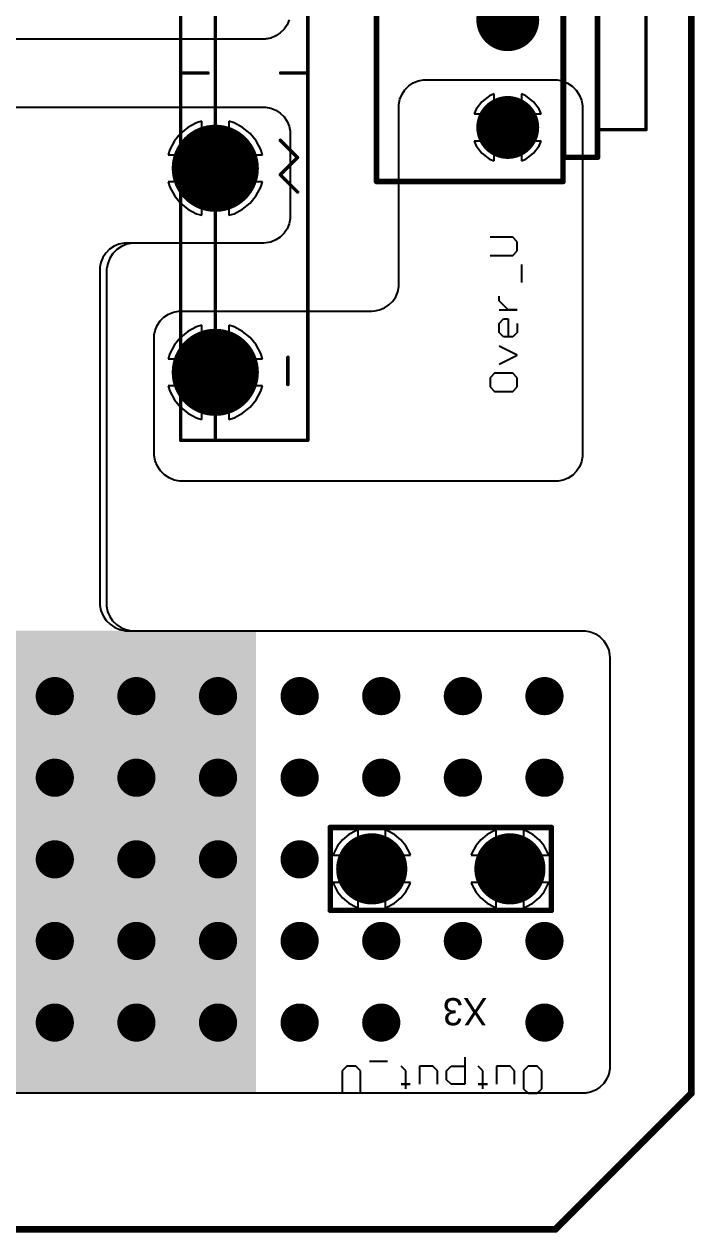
# Model space of a CAD drawing. Header units: millimetres. Extents: x 25 to 162, y 25 to 111.
# Drawn here: x 136.87 to 161.53, y 25.27 to 69.7 of the extents above; entities that cross this region are included whole.
import ezdxf

# ---------------------------------------------------------------- set-up
doc = ezdxf.new("R2010")
doc.units = ezdxf.units.MM
for name, color, linetype in [('BottomLayer', 5, 'Continuous'), ('BottomSolder', 6, 'Continuous'), ('Mechanical1', 6, 'Continuous'), ('MultiLayer', 9, 'Continuous'), ('PadHoleLayer', 156, 'Continuous'), ('TopLayer', 1, 'Continuous'), ('TopOverlay', 2, 'Continuous'), ('TopSolder', 216, 'Continuous'), ('ViaHoleLayer', 16, 'Continuous')]:
    doc.layers.add(name, color=color, linetype=linetype)

# ---------------------------------------------------------------- blocks, each defined once
blk = doc.blocks.new('GSIB_5S_191')
at = {"layer": 'BottomLayer', "const_width": 1.5}
for points in [[(-13.25, 0, 1), (-11.75, 0, 1)], [(-3.25, 0, 1), (-1.75, 0, 1)], [(4.25, 0, 1), (5.75, 0, 1)], [(11.75, 0, 1), (13.25, 0, 1)]]:
    blk.add_lwpolyline(points, format="xyb", close=True, dxfattribs=at)
at = {"layer": 'BottomSolder', "const_width": 1.602}
for points in [[(-13.301, 0, 1), (-11.699, 0, 1)], [(-3.301, 0, 1), (-1.699, 0, 1)], [(4.199, 0, 1), (5.801, 0, 1)], [(11.699, 0, 1), (13.301, 0, 1)]]:
    blk.add_lwpolyline(points, format="xyb", close=True, dxfattribs=at)
at = {"layer": 'MultiLayer', "const_width": 1.5}
for points in [[(-13.25, 0, 1), (-11.75, 0, 1)], [(-3.25, 0, 1), (-1.75, 0, 1)], [(4.25, 0, 1), (5.75, 0, 1)], [(11.75, 0, 1), (13.25, 0, 1)]]:
    blk.add_lwpolyline(points, format="xyb", close=True, dxfattribs=at)
at = {"layer": 'PadHoleLayer', "const_width": 0.75}
for points in [[(-12.875, 0, 1), (-12.125, 0, 1)], [(-2.875, 0, 1), (-2.125, 0, 1)], [(4.625, 0, 1), (5.375, 0, 1)], [(12.125, 0, 1), (12.875, 0, 1)]]:
    blk.add_lwpolyline(points, format="xyb", close=True, dxfattribs=at)
at = {"layer": 'TopLayer', "const_width": 1.5}
for points in [[(-13.25, 0, 1), (-11.75, 0, 1)], [(-3.25, 0, 1), (-1.75, 0, 1)], [(4.25, 0, 1), (5.75, 0, 1)], [(11.75, 0, 1), (13.25, 0, 1)]]:
    blk.add_lwpolyline(points, format="xyb", close=True, dxfattribs=at)
at = {"layer": 'TopOverlay', "const_width": 0.127}
for points in [[(-15, -1.27), (-15, 3.4)], [(15, 3.4), (-15, 3.4)], [(-14, 0), (-14, 3.4)], [(-12.7, 2.167), (-12.7, 3.167)], [(-1.5, 2.4), (-1.5, 3.4)], [(1.5, 2.4), (1.5, 3.4)], [(15, -1.27), (15, 3.4)], [(-12.2, 2.667), (-13.2, 2.667)], [(-3.484, 2.341), (-2.849, 2.976)], [(-2.214, 2.341), (-2.849, 2.976)], [(-2.214, 2.341), (-1.579, 2.976)], [(3.969, 2.388), (4.604, 3.023)], [(5.239, 2.388), (4.604, 3.023)], [(5.239, 2.388), (5.874, 3.023)], [(12.946, 2.667), (11.946, 2.667)], [(15, 0), (-15, 0)], [(-1.5, -1.27), (-1.5, -0.27)], [(1.5, -1.27), (1.5, -0.27)], [(15, -1.27), (-15, -1.27)]]:
    blk.add_lwpolyline(points, dxfattribs=at)
at = {"layer": 'TopOverlay', "const_width": 0.0635}
for points in [[(-15.032, 3.4, 1), (-14.968, 3.4, 1)], [(-15.032, 3.4, 1), (-14.968, 3.4, 1)], [(-14.032, 3.4, 1), (-13.968, 3.4, 1)], [(-12.732, 3.167, 1), (-12.668, 3.167, 1)], [(-1.532, 3.4, 1), (-1.468, 3.4, 1)], [(1.468, 3.4, 1), (1.532, 3.4, 1)], [(14.968, 3.4, 1), (15.032, 3.4, 1)], [(14.968, 3.4, 1), (15.032, 3.4, 1)], [(-13.232, 2.667, 1), (-13.168, 2.667, 1)], [(-12.232, 2.667, 1), (-12.168, 2.667, 1)], [(-2.881, 2.976, 1), (-2.817, 2.976, 1)], [(-2.881, 2.976, 1), (-2.817, 2.976, 1)], [(-1.611, 2.976, 1), (-1.547, 2.976, 1)], [(4.572, 3.023, 1), (4.636, 3.023, 1)], [(4.572, 3.023, 1), (4.636, 3.023, 1)], [(5.842, 3.023, 1), (5.906, 3.023, 1)], [(11.914, 2.667, 1), (11.978, 2.667, 1)], [(12.914, 2.667, 1), (12.978, 2.667, 1)], [(-12.732, 2.167, 1), (-12.668, 2.167, 1)], [(-3.516, 2.341, 1), (-3.452, 2.341, 1)], [(-2.246, 2.341, 1), (-2.182, 2.341, 1)], [(-2.246, 2.341, 1), (-2.182, 2.341, 1)], [(-1.532, 2.4, 1), (-1.468, 2.4, 1)], [(1.468, 2.4, 1), (1.532, 2.4, 1)], [(3.937, 2.388, 1), (4.001, 2.388, 1)], [(5.207, 2.388, 1), (5.271, 2.388, 1)], [(5.207, 2.388, 1), (5.271, 2.388, 1)], [(-15.032, 0, 1), (-14.968, 0, 1)], [(-14.032, 0, 1), (-13.968, 0, 1)], [(14.968, 0, 1), (15.032, 0, 1)], [(-1.532, -0.27, 1), (-1.468, -0.27, 1)], [(1.468, -0.27, 1), (1.532, -0.27, 1)], [(-15.032, -1.27, 1), (-14.968, -1.27, 1)], [(-15.032, -1.27, 1), (-14.968, -1.27, 1)], [(-1.532, -1.27, 1), (-1.468, -1.27, 1)], [(1.468, -1.27, 1), (1.532, -1.27, 1)], [(14.968, -1.27, 1), (15.032, -1.27, 1)], [(14.968, -1.27, 1), (15.032, -1.27, 1)]]:
    blk.add_lwpolyline(points, format="xyb", close=True, dxfattribs=at)
at = {"layer": 'TopSolder', "const_width": 1.602}
for points in [[(-13.301, 0, 1), (-11.699, 0, 1)], [(-3.301, 0, 1), (-1.699, 0, 1)], [(4.199, 0, 1), (5.801, 0, 1)], [(11.699, 0, 1), (13.301, 0, 1)]]:
    blk.add_lwpolyline(points, format="xyb", close=True, dxfattribs=at)
blk = doc.blocks.new('B3P_VH_194')
at = {"layer": 'BottomLayer', "const_width": 1.028}
for points in [[(-0.514, 0, 1), (0.514, 0, 1)], [(3.446, 0, 1), (4.474, 0, 1)], [(7.406, 0, 1), (8.434, 0, 1)]]:
    blk.add_lwpolyline(points, format="xyb", close=True, dxfattribs=at)
at = {"layer": 'BottomSolder', "const_width": 1.156}
for points in [[(-0.578, 0, 1), (0.578, 0, 1)], [(3.382, 0, 1), (4.538, 0, 1)], [(7.342, 0, 1), (8.498, 0, 1)]]:
    blk.add_lwpolyline(points, format="xyb", close=True, dxfattribs=at)
at = {"layer": 'PadHoleLayer', "const_width": 0.8}
for points in [[(-0.4, 0, 1), (0.4, 0, 1)], [(3.56, 0, 1), (4.36, 0, 1)], [(7.52, 0, 1), (8.32, 0, 1)]]:
    blk.add_lwpolyline(points, format="xyb", close=True, dxfattribs=at)
at = {"layer": 'TopLayer', "const_width": 1.028}
for points in [[(3.446, 0, 1), (4.474, 0, 1)], [(7.406, 0, 1), (8.434, 0, 1)]]:
    blk.add_lwpolyline(points, format="xyb", close=True, dxfattribs=at)
at = {"layer": 'TopLayer'}
blk.add_solid([(-1.028, -1.028), (1.028, -1.028), (-1.028, 1.028), (1.028, 1.028)], dxfattribs=at)
at = {"layer": 'TopOverlay'}
for points, const_width in [([(0, 3.302), (0, 5.08)], 0.127), ([(8.001, 5.08), (0, 5.08)], 0.127), ([(8.001, 3.302), (8.001, 5.08)], 0.127), ([(-1.05, 2.05), (-1.05, 3.302)], 0.203), ([(9.017, 3.302), (-1.05, 3.302)], 0.203), ([(8.001, 3.302), (0, 3.302)], 0.127), ([(9.017, 2.05), (9.017, 3.302)], 0.203), ([(9.906, 2.032), (-1.95, 2.032)], 0.203), ([(-1.95, -4.826), (-1.95, 2.032)], 0.203), ([(9.017, 2.05), (-1.05, 2.05)], 0.203), ([(9.906, -4.826), (9.906, 2.032)], 0.203), ([(9.906, -4.826), (-1.95, -4.826)], 0.203), ([(-1.075, -6.1), (-0.075, -5.1)], 0.254), ([(0.925, -6.1), (-0.075, -5.1)], 0.254), ([(0.925, -6.1), (-1.075, -6.1)], 0.254)]:
    blk.add_lwpolyline(points, dxfattribs=dict(at, const_width=const_width))
for points, const_width in [([(-0.032, 5.08, 1), (0.032, 5.08, 1)], 0.0635), ([(-0.032, 5.08, 1), (0.032, 5.08, 1)], 0.0635), ([(7.969, 5.08, 1), (8.033, 5.08, 1)], 0.0635), ([(7.969, 5.08, 1), (8.033, 5.08, 1)], 0.0635), ([(-1.101, 3.302, 1), (-0.999, 3.302, 1)], 0.102), ([(-1.101, 3.302, 1), (-0.999, 3.302, 1)], 0.102), ([(-0.032, 3.302, 1), (0.032, 3.302, 1)], 0.0635), ([(-0.032, 3.302, 1), (0.032, 3.302, 1)], 0.0635), ([(7.969, 3.302, 1), (8.033, 3.302, 1)], 0.0635), ([(7.969, 3.302, 1), (8.033, 3.302, 1)], 0.0635), ([(8.966, 3.302, 1), (9.068, 3.302, 1)], 0.102), ([(8.966, 3.302, 1), (9.068, 3.302, 1)], 0.102), ([(-2.001, 2.032, 1), (-1.899, 2.032, 1)], 0.102), ([(-2.001, 2.032, 1), (-1.899, 2.032, 1)], 0.102), ([(-1.101, 2.05, 1), (-0.999, 2.05, 1)], 0.102), ([(-1.101, 2.05, 1), (-0.999, 2.05, 1)], 0.102), ([(8.966, 2.05, 1), (9.068, 2.05, 1)], 0.102), ([(8.966, 2.05, 1), (9.068, 2.05, 1)], 0.102), ([(9.855, 2.032, 1), (9.957, 2.032, 1)], 0.102), ([(9.855, 2.032, 1), (9.957, 2.032, 1)], 0.102), ([(-2.001, -4.826, 1), (-1.899, -4.826, 1)], 0.102), ([(-2.001, -4.826, 1), (-1.899, -4.826, 1)], 0.102), ([(9.855, -4.826, 1), (9.957, -4.826, 1)], 0.102), ([(9.855, -4.826, 1), (9.957, -4.826, 1)], 0.102), ([(-0.138, -5.1, 1), (-0.011, -5.1, 1)], 0.127), ([(-0.138, -5.1, 1), (-0.011, -5.1, 1)], 0.127), ([(-1.138, -6.1, 1), (-1.011, -6.1, 1)], 0.127), ([(-1.138, -6.1, 1), (-1.011, -6.1, 1)], 0.127), ([(0.862, -6.1, 1), (0.989, -6.1, 1)], 0.127), ([(0.862, -6.1, 1), (0.989, -6.1, 1)], 0.127)]:
    blk.add_lwpolyline(points, format="xyb", close=True, dxfattribs=dict(at, const_width=const_width))
at = {"layer": 'TopSolder', "const_width": 1.156}
for points in [[(3.382, 0, 1), (4.538, 0, 1)], [(7.342, 0, 1), (8.498, 0, 1)]]:
    blk.add_lwpolyline(points, format="xyb", close=True, dxfattribs=at)
at = {"layer": 'TopSolder'}
blk.add_solid([(-1.156, -1.156), (1.156, -1.156), (-1.156, 1.156), (1.156, 1.156)], dxfattribs=at)
blk = doc.blocks.new('63849_1___________154719_1__196')
at = {"layer": 'BottomLayer', "const_width": 1.206}
for points in [[(-0.603, 0, 1), (0.603, 0, 1)], [(4.477, 0, 1), (5.683, 0, 1)]]:
    blk.add_lwpolyline(points, format="xyb", close=True, dxfattribs=at)
at = {"layer": 'BottomSolder', "const_width": 1.308}
for points in [[(-0.654, 0, 1), (0.654, 0, 1)], [(4.426, 0, 1), (5.734, 0, 1)]]:
    blk.add_lwpolyline(points, format="xyb", close=True, dxfattribs=at)
at = {"layer": 'MultiLayer', "const_width": 1.206}
for points in [[(-0.603, 0, 1), (0.603, 0, 1)], [(4.477, 0, 1), (5.683, 0, 1)]]:
    blk.add_lwpolyline(points, format="xyb", close=True, dxfattribs=at)
at = {"layer": 'PadHoleLayer', "const_width": 0.75}
for points in [[(-0.375, 0, 1), (0.375, 0, 1)], [(4.705, 0, 1), (5.455, 0, 1)]]:
    blk.add_lwpolyline(points, format="xyb", close=True, dxfattribs=at)
at = {"layer": 'TopLayer', "const_width": 1.206}
for points in [[(-0.603, 0, 1), (0.603, 0, 1)], [(4.477, 0, 1), (5.683, 0, 1)]]:
    blk.add_lwpolyline(points, format="xyb", close=True, dxfattribs=at)
at = {"layer": 'TopOverlay', "const_width": 0.203}
for points in [[(-1.524, 1.524), (6.604, 1.524)], [(-1.524, -1.524), (-1.524, 1.524)], [(6.604, -1.524), (6.604, 1.524)], [(-1.524, -1.524), (6.604, -1.524)]]:
    blk.add_lwpolyline(points, dxfattribs=at)
at = {"layer": 'TopOverlay', "const_width": 0.102}
for points in [[(-1.575, 1.524, 1), (-1.473, 1.524, 1)], [(-1.575, 1.524, 1), (-1.473, 1.524, 1)], [(6.553, 1.524, 1), (6.655, 1.524, 1)], [(6.553, 1.524, 1), (6.655, 1.524, 1)], [(-1.575, -1.524, 1), (-1.473, -1.524, 1)], [(-1.575, -1.524, 1), (-1.473, -1.524, 1)], [(6.553, -1.524, 1), (6.655, -1.524, 1)], [(6.553, -1.524, 1), (6.655, -1.524, 1)]]:
    blk.add_lwpolyline(points, format="xyb", close=True, dxfattribs=at)
at = {"layer": 'TopSolder', "const_width": 1.308}
for points in [[(-0.654, 0, 1), (0.654, 0, 1)], [(4.426, 0, 1), (5.734, 0, 1)]]:
    blk.add_lwpolyline(points, format="xyb", close=True, dxfattribs=at)

msp = doc.modelspace()

# ---------------------------------------------------------------- linework, layer by layer
at = {"layer": 'BottomLayer'}
for p, q in [((146.612, 69.858), (146.536, 69.676)), ((146.287, 69.373), (146.124, 69.264)), ((146.427, 69.513), (146.287, 69.373)), ((146.536, 69.676), (146.427, 69.513)), ((145.65, 69.15), (136.45, 69.15)), ((145.775, 69.155), (145.65, 69.15)), ((145.65, 69.15), (145.65, 69.15)), ((145.942, 69.188), (145.775, 69.155)), ((146.124, 69.264), (145.942, 69.188)), ((151.013, 67.427), (151.176, 67.536)), ((151.176, 67.536), (151.358, 67.612)), ((151.358, 67.612), (151.552, 67.65)), ((151.552, 67.65), (151.65, 67.65)), ((151.65, 67.65), (156.35, 67.65)), ((156.35, 67.65), (156.35, 67.65)), ((156.35, 67.65), (156.35, 67.65)), ((156.35, 67.65), (156.351, 67.65)), ((156.351, 67.65), (156.469, 67.647)), ((156.469, 67.647), (156.656, 67.61)), ((156.656, 67.61), (156.847, 67.53)), ((156.847, 67.53), (157.019, 67.416)), ((150.688, 66.942), (150.764, 67.124)), ((150.764, 67.124), (150.873, 67.287)), ((150.873, 67.287), (151.013, 67.427)), ((157.019, 67.416), (157.166, 67.269)), ((157.166, 67.269), (157.28, 67.097)), ((157.28, 67.097), (157.36, 66.906)), ((135.95, 66.65), (140.9, 66.65)), ((140.9, 66.65), (145.65, 66.65)), ((145.65, 66.65), (145.748, 66.65)), ((145.748, 66.65), (145.942, 66.612)), ((150.65, 66.748), (150.688, 66.942)), ((150.65, 66.65), (150.65, 66.748)), ((150.65, 60.15), (150.65, 66.65)), ((157.36, 66.906), (157.4, 66.703)), ((157.4, 66.703), (157.4, 66.6)), ((145.942, 66.612), (146.124, 66.536)), ((146.124, 66.536), (146.287, 66.427)), ((146.287, 66.427), (146.427, 66.287)), ((146.427, 66.287), (146.536, 66.124)), ((157.4, 66.6), (157.4, 53.9)), ((146.536, 66.124), (146.612, 65.942)), ((146.612, 65.942), (146.646, 65.769)), ((146.646, 65.769), (146.65, 65.652)), ((146.65, 65.652), (146.65, 65.65)), ((146.65, 65.65), (146.65, 65.65)), ((146.65, 65.65), (146.65, 65.65)), ((146.65, 65.65), (146.65, 62.65)), ((146.65, 62.65), (146.65, 62.551)), ((146.612, 62.358), (146.536, 62.176)), ((146.65, 62.551), (146.612, 62.358)), ((146.124, 61.764), (145.942, 61.688)), ((146.287, 61.873), (146.124, 61.764)), ((146.427, 62.013), (146.287, 61.873)), ((146.536, 62.176), (146.427, 62.013)), ((140.016, 61.423), (139.877, 61.284)), ((140.179, 61.532), (140.016, 61.423)), ((140.36, 61.607), (140.179, 61.532)), ((140.552, 61.645), (140.36, 61.607)), ((140.65, 61.65), (140.552, 61.645)), ((145.65, 61.65), (140.65, 61.65)), ((145.775, 61.655), (145.65, 61.65)), ((145.65, 61.65), (145.65, 61.65)), ((145.942, 61.688), (145.775, 61.655)), ((139.693, 60.94), (139.659, 60.768)), ((139.768, 61.121), (139.693, 60.94)), ((139.877, 61.284), (139.768, 61.121)), ((139.655, 60.748), (139.65, 60.65)), ((139.65, 60.65), (139.65, 60.65)), ((139.65, 60.65), (139.65, 60.65)), ((139.65, 60.65), (139.65, 60.65)), ((139.65, 60.65), (139.65, 48.45)), ((139.659, 60.768), (139.655, 60.748)), ((150.607, 59.86), (150.645, 60.052)), ((150.645, 60.052), (150.65, 60.15)), ((150.423, 59.516), (150.532, 59.679)), ((150.532, 59.679), (150.607, 59.86)), ((142.176, 59.036), (142.358, 59.112)), ((142.358, 59.112), (142.552, 59.15)), ((142.552, 59.15), (142.65, 59.15)), ((142.65, 59.15), (149.65, 59.15)), ((149.65, 59.15), (149.748, 59.155)), ((149.65, 59.15), (149.65, 59.15)), ((149.65, 59.15), (149.65, 59.15)), ((149.748, 59.155), (149.767, 59.159)), ((149.767, 59.159), (149.94, 59.193)), ((149.94, 59.193), (150.121, 59.268)), ((150.121, 59.268), (150.284, 59.377)), ((150.284, 59.377), (150.423, 59.516)), ((141.764, 58.624), (141.873, 58.787)), ((141.873, 58.787), (142.013, 58.927)), ((142.013, 58.927), (142.176, 59.036)), ((141.65, 58.15), (141.655, 58.275)), ((141.655, 58.275), (141.688, 58.442)), ((141.688, 58.442), (141.764, 58.624)), ((141.65, 53.95), (141.65, 58.15)), ((141.65, 58.15), (141.65, 58.15)), ((141.65, 53.847), (141.65, 53.95)), ((141.69, 53.644), (141.65, 53.847)), ((157.4, 53.801), (157.362, 53.608)), ((157.4, 53.9), (157.4, 53.9)), ((157.4, 53.9), (157.4, 53.801)), ((141.77, 53.453), (141.69, 53.644)), ((141.884, 53.281), (141.77, 53.453)), ((157.286, 53.426), (157.177, 53.263)), ((157.362, 53.608), (157.286, 53.426)), ((142.031, 53.134), (141.884, 53.281)), ((142.203, 53.019), (142.031, 53.134)), ((142.394, 52.94), (142.203, 53.019)), ((142.597, 52.9), (142.394, 52.94)), ((142.7, 52.9), (142.597, 52.9)), ((156.4, 52.9), (142.7, 52.9)), ((156.498, 52.9), (156.4, 52.9)), ((156.692, 52.938), (156.498, 52.9)), ((156.874, 53.014), (156.692, 52.938)), ((157.037, 53.123), (156.874, 53.014)), ((157.177, 53.263), (157.037, 53.123)), ((139.65, 48.45), (139.655, 48.347)), ((139.655, 48.347), (139.695, 48.145)), ((139.695, 48.145), (139.774, 47.955)), ((139.774, 47.955), (139.888, 47.784)), ((139.888, 47.784), (140.034, 47.638)), ((140.034, 47.638), (140.205, 47.524)), ((140.205, 47.524), (140.395, 47.445)), ((140.395, 47.445), (140.597, 47.405)), ((140.597, 47.405), (140.7, 47.4)), ((140.7, 47.4), (157.4, 47.4)), ((157.4, 47.4), (157.498, 47.4)), ((157.498, 47.4), (157.692, 47.362)), ((157.692, 47.362), (157.874, 47.286)), ((157.874, 47.286), (158.037, 47.177)), ((158.037, 47.177), (158.177, 47.037)), ((158.177, 47.037), (158.286, 46.874)), ((158.286, 46.874), (158.362, 46.692)), ((158.362, 46.692), (158.396, 46.519)), ((158.396, 46.519), (158.4, 46.402)), ((158.4, 46.402), (158.4, 46.4)), ((158.4, 46.4), (158.4, 46.4)), ((158.4, 46.4), (158.4, 46.4)), ((158.4, 46.4), (158.4, 31.4)), ((158.362, 31.108), (158.286, 30.926)), ((158.4, 31.302), (158.362, 31.108)), ((158.4, 31.4), (158.4, 31.302)), ((158.177, 30.763), (158.037, 30.623)), ((158.286, 30.926), (158.177, 30.763)), ((157.4, 30.4), (65.4, 30.4)), ((157.498, 30.4), (157.4, 30.4)), ((157.692, 30.438), (157.498, 30.4)), ((157.874, 30.514), (157.692, 30.438)), ((158.037, 30.623), (157.874, 30.514))]:
    msp.add_line(p, q, dxfattribs=at)
at = {"layer": 'BottomLayer', "const_width": 0.6}
for points in [[(137.7, 45, 1), (138.3, 45, 1)], [(140.7, 45, 1), (141.3, 45, 1)], [(143.7, 45, 1), (144.3, 45, 1)], [(146.7, 45, 1), (147.3, 45, 1)], [(149.7, 45, 1), (150.3, 45, 1)], [(152.7, 45, 1), (153.3, 45, 1)], [(155.7, 45, 1), (156.3, 45, 1)], [(137.7, 42, 1), (138.3, 42, 1)], [(140.7, 42, 1), (141.3, 42, 1)], [(143.7, 42, 1), (144.3, 42, 1)], [(146.7, 42, 1), (147.3, 42, 1)], [(149.7, 42, 1), (150.3, 42, 1)], [(152.7, 42, 1), (153.3, 42, 1)], [(155.7, 42, 1), (156.3, 42, 1)], [(137.7, 39, 1), (138.3, 39, 1)], [(140.7, 39, 1), (141.3, 39, 1)], [(143.7, 39, 1), (144.3, 39, 1)], [(146.7, 39, 1), (147.3, 39, 1)], [(137.7, 36, 1), (138.3, 36, 1)], [(140.7, 36, 1), (141.3, 36, 1)], [(143.7, 36, 1), (144.3, 36, 1)], [(146.7, 36, 1), (147.3, 36, 1)], [(149.7, 36, 1), (150.3, 36, 1)], [(152.7, 36, 1), (153.3, 36, 1)], [(155.7, 36, 1), (156.3, 36, 1)], [(137.7, 33, 1), (138.3, 33, 1)], [(140.7, 33, 1), (141.3, 33, 1)], [(143.7, 33, 1), (144.3, 33, 1)], [(146.7, 33, 1), (147.3, 33, 1)], [(149.7, 33, 1), (150.3, 33, 1)], [(155.7, 33, 1), (156.3, 33, 1)]]:
    msp.add_lwpolyline(points, format="xyb", close=True, dxfattribs=at)
at = {"layer": 'BottomSolder', "const_width": 0.702}
for points in [[(137.649, 45, 1), (138.351, 45, 1)], [(140.649, 45, 1), (141.351, 45, 1)], [(143.649, 45, 1), (144.351, 45, 1)], [(146.649, 45, 1), (147.351, 45, 1)], [(149.649, 45, 1), (150.351, 45, 1)], [(152.649, 45, 1), (153.351, 45, 1)], [(155.649, 45, 1), (156.351, 45, 1)], [(137.649, 42, 1), (138.351, 42, 1)], [(140.649, 42, 1), (141.351, 42, 1)], [(143.649, 42, 1), (144.351, 42, 1)], [(146.649, 42, 1), (147.351, 42, 1)], [(149.649, 42, 1), (150.351, 42, 1)], [(152.649, 42, 1), (153.351, 42, 1)], [(155.649, 42, 1), (156.351, 42, 1)], [(137.649, 39, 1), (138.351, 39, 1)], [(140.649, 39, 1), (141.351, 39, 1)], [(143.649, 39, 1), (144.351, 39, 1)], [(146.649, 39, 1), (147.351, 39, 1)], [(137.649, 36, 1), (138.351, 36, 1)], [(140.649, 36, 1), (141.351, 36, 1)], [(143.649, 36, 1), (144.351, 36, 1)], [(146.649, 36, 1), (147.351, 36, 1)], [(149.649, 36, 1), (150.351, 36, 1)], [(152.649, 36, 1), (153.351, 36, 1)], [(155.649, 36, 1), (156.351, 36, 1)], [(137.649, 33, 1), (138.351, 33, 1)], [(140.649, 33, 1), (141.351, 33, 1)], [(143.649, 33, 1), (144.351, 33, 1)], [(146.649, 33, 1), (147.351, 33, 1)], [(149.649, 33, 1), (150.351, 33, 1)], [(155.649, 33, 1), (156.351, 33, 1)]]:
    msp.add_lwpolyline(points, format="xyb", close=True, dxfattribs=at)
at = {"layer": 'Mechanical1', "const_width": 0.254}
for points in [[(161.4, 30.4), (161.4, 110.4)], [(156.4, 25.4), (161.4, 30.4)], [(30.4, 25.4), (156.4, 25.4)]]:
    msp.add_lwpolyline(points, dxfattribs=at)
at = {"layer": 'Mechanical1', "const_width": 0.127}
for points in [[(161.336, 30.4, 1), (161.463, 30.4, 1)], [(161.336, 30.4, 1), (161.463, 30.4, 1)], [(156.336, 25.4, 1), (156.463, 25.4, 1)], [(156.336, 25.4, 1), (156.463, 25.4, 1)]]:
    msp.add_lwpolyline(points, format="xyb", close=True, dxfattribs=at)
at = {"layer": 'MultiLayer', "const_width": 0.6}
for points in [[(137.7, 45, 1), (138.3, 45, 1)], [(140.7, 45, 1), (141.3, 45, 1)], [(143.7, 45, 1), (144.3, 45, 1)], [(146.7, 45, 1), (147.3, 45, 1)], [(149.7, 45, 1), (150.3, 45, 1)], [(152.7, 45, 1), (153.3, 45, 1)], [(155.7, 45, 1), (156.3, 45, 1)], [(137.7, 42, 1), (138.3, 42, 1)], [(140.7, 42, 1), (141.3, 42, 1)], [(143.7, 42, 1), (144.3, 42, 1)], [(146.7, 42, 1), (147.3, 42, 1)], [(149.7, 42, 1), (150.3, 42, 1)], [(152.7, 42, 1), (153.3, 42, 1)], [(155.7, 42, 1), (156.3, 42, 1)], [(137.7, 39, 1), (138.3, 39, 1)], [(140.7, 39, 1), (141.3, 39, 1)], [(143.7, 39, 1), (144.3, 39, 1)], [(146.7, 39, 1), (147.3, 39, 1)], [(137.7, 36, 1), (138.3, 36, 1)], [(140.7, 36, 1), (141.3, 36, 1)], [(143.7, 36, 1), (144.3, 36, 1)], [(146.7, 36, 1), (147.3, 36, 1)], [(149.7, 36, 1), (150.3, 36, 1)], [(152.7, 36, 1), (153.3, 36, 1)], [(155.7, 36, 1), (156.3, 36, 1)], [(137.7, 33, 1), (138.3, 33, 1)], [(140.7, 33, 1), (141.3, 33, 1)], [(143.7, 33, 1), (144.3, 33, 1)], [(146.7, 33, 1), (147.3, 33, 1)], [(149.7, 33, 1), (150.3, 33, 1)], [(155.7, 33, 1), (156.3, 33, 1)]]:
    msp.add_lwpolyline(points, format="xyb", close=True, dxfattribs=at)
at = {"layer": 'TopLayer'}
for p, q in [((146.612, 69.858), (146.536, 69.676)), ((146.287, 69.373), (146.124, 69.264)), ((146.427, 69.513), (146.287, 69.373)), ((146.536, 69.676), (146.427, 69.513)), ((145.65, 69.15), (136.15, 69.15)), ((145.748, 69.15), (145.65, 69.15)), ((145.942, 69.188), (145.748, 69.15)), ((146.124, 69.264), (145.942, 69.188)), ((151.013, 67.427), (151.176, 67.536)), ((151.176, 67.536), (151.358, 67.612)), ((151.358, 67.612), (151.552, 67.65)), ((151.552, 67.65), (151.65, 67.65)), ((151.65, 67.65), (156.35, 67.65)), ((156.35, 67.65), (156.35, 67.65)), ((156.35, 67.65), (156.35, 67.65)), ((156.35, 67.65), (156.351, 67.65)), ((156.351, 67.65), (156.469, 67.647)), ((156.469, 67.647), (156.656, 67.61)), ((156.656, 67.61), (156.847, 67.53)), ((156.847, 67.53), (157.019, 67.416)), ((150.688, 66.942), (150.764, 67.124)), ((150.764, 67.124), (150.873, 67.287)), ((150.873, 67.287), (151.013, 67.427)), ((154.15, 67.131), (153.98, 67.06)), ((154.15, 66.4), (154.15, 67.131)), ((155.32, 67.06), (155.15, 67.131)), ((155.15, 67.131), (155.15, 66.4)), ((157.019, 67.416), (157.166, 67.269)), ((157.166, 67.269), (157.28, 67.097)), ((157.28, 67.097), (157.36, 66.906)), ((135.95, 66.65), (145.65, 66.65)), ((145.65, 66.65), (145.748, 66.65)), ((145.748, 66.65), (145.942, 66.612)), ((150.65, 66.748), (150.688, 66.942)), ((150.65, 66.65), (150.65, 66.748)), ((150.65, 60.15), (150.65, 66.65)), ((153.703, 66.847), (153.49, 66.57)), ((153.98, 67.06), (153.703, 66.847)), ((155.597, 66.847), (155.32, 67.06)), ((155.81, 66.57), (155.597, 66.847)), ((157.36, 66.906), (157.4, 66.703)), ((157.4, 66.703), (157.4, 66.6)), ((145.942, 66.612), (146.124, 66.536)), ((146.124, 66.536), (146.287, 66.427)), ((146.287, 66.427), (146.427, 66.287)), ((146.427, 66.287), (146.536, 66.124)), ((153.49, 66.57), (153.419, 66.4)), ((153.419, 66.4), (154.15, 66.4)), ((155.15, 66.4), (155.881, 66.4)), ((155.881, 66.4), (155.81, 66.57)), ((157.4, 66.6), (157.4, 53.9)), ((142.895, 65.904), (142.621, 65.679)), ((143.208, 66.071), (142.895, 65.904)), ((143.4, 66.129), (143.208, 66.071)), ((143.4, 64.9), (143.4, 66.129)), ((144.592, 66.071), (144.4, 66.129)), ((144.4, 66.129), (144.4, 64.9)), ((144.905, 65.904), (144.592, 66.071)), ((145.179, 65.679), (144.905, 65.904)), ((146.536, 66.124), (146.612, 65.942)), ((146.612, 65.942), (146.646, 65.769)), ((146.646, 65.769), (146.65, 65.653)), ((142.396, 65.405), (142.229, 65.092)), ((142.621, 65.679), (142.396, 65.405)), ((145.404, 65.405), (145.179, 65.679)), ((145.571, 65.092), (145.404, 65.405)), ((146.65, 65.653), (146.65, 65.65)), ((146.65, 65.65), (146.65, 65.65)), ((146.65, 65.65), (146.65, 65.65)), ((146.65, 65.65), (146.65, 62.65)), ((154.15, 65.4), (153.419, 65.4)), ((153.419, 65.4), (153.49, 65.23)), ((154.15, 64.669), (154.15, 65.4)), ((155.881, 65.4), (155.15, 65.4)), ((155.15, 65.4), (155.15, 64.669)), ((155.81, 65.23), (155.881, 65.4)), ((142.229, 65.092), (142.171, 64.9)), ((142.171, 64.9), (143.4, 64.9)), ((144.4, 64.9), (145.629, 64.9)), ((145.629, 64.9), (145.571, 65.092)), ((153.49, 65.23), (153.703, 64.953)), ((153.703, 64.953), (153.98, 64.74)), ((155.32, 64.74), (155.597, 64.953)), ((155.597, 64.953), (155.81, 65.23)), ((153.98, 64.74), (154.15, 64.669)), ((155.15, 64.669), (155.32, 64.74)), ((143.4, 63.9), (142.171, 63.9)), ((142.171, 63.9), (142.229, 63.708)), ((142.229, 63.708), (142.396, 63.395)), ((143.4, 62.671), (143.4, 63.9)), ((145.629, 63.9), (144.4, 63.9)), ((144.4, 63.9), (144.4, 62.671)), ((145.404, 63.395), (145.571, 63.708)), ((145.571, 63.708), (145.629, 63.9)), ((142.396, 63.395), (142.621, 63.121)), ((142.621, 63.121), (142.895, 62.896)), ((144.905, 62.896), (145.179, 63.121)), ((145.179, 63.121), (145.404, 63.395)), ((142.895, 62.896), (143.208, 62.729)), ((143.208, 62.729), (143.4, 62.671)), ((144.4, 62.671), (144.592, 62.729)), ((144.592, 62.729), (144.905, 62.896)), ((146.65, 62.65), (146.65, 62.551)), ((146.612, 62.358), (146.536, 62.176)), ((146.65, 62.551), (146.612, 62.358)), ((146.124, 61.764), (145.942, 61.688)), ((146.287, 61.873), (146.124, 61.764)), ((146.427, 62.012), (146.287, 61.873)), ((146.536, 62.176), (146.427, 62.012)), ((140.284, 61.412), (140.138, 61.266)), ((140.455, 61.526), (140.284, 61.412)), ((140.645, 61.605), (140.455, 61.526)), ((140.847, 61.645), (140.645, 61.605)), ((140.95, 61.65), (140.847, 61.645)), ((145.523, 61.65), (140.95, 61.65)), ((145.65, 61.65), (145.523, 61.65)), ((145.678, 61.651), (145.65, 61.65)), ((145.775, 61.655), (145.678, 61.651)), ((145.942, 61.688), (145.775, 61.655)), ((139.945, 60.905), (139.909, 60.723)), ((140.024, 61.095), (139.945, 60.905)), ((140.138, 61.266), (140.024, 61.095)), ((139.905, 60.703), (139.9, 60.6)), ((139.9, 60.6), (139.9, 60.6)), ((139.9, 60.6), (139.9, 60.6)), ((139.9, 60.6), (139.9, 60.6)), ((139.9, 60.6), (139.9, 48.4)), ((139.909, 60.723), (139.905, 60.703)), ((150.607, 59.86), (150.645, 60.052)), ((150.645, 60.052), (150.65, 60.15)), ((150.423, 59.516), (150.532, 59.679)), ((150.532, 59.679), (150.607, 59.86)), ((142.176, 59.036), (142.358, 59.112)), ((142.358, 59.112), (142.552, 59.15)), ((142.552, 59.15), (142.65, 59.15)), ((142.65, 59.15), (149.65, 59.15)), ((149.65, 59.15), (149.748, 59.155)), ((149.65, 59.15), (149.65, 59.15)), ((149.65, 59.15), (149.65, 59.15)), ((149.748, 59.155), (149.767, 59.159)), ((149.767, 59.159), (149.94, 59.193)), ((149.94, 59.193), (150.121, 59.268)), ((150.121, 59.268), (150.284, 59.377)), ((150.284, 59.377), (150.423, 59.516)), ((141.764, 58.624), (141.873, 58.787)), ((141.873, 58.787), (142.013, 58.927)), ((142.013, 58.927), (142.176, 59.036)), ((141.65, 58.15), (141.655, 58.275)), ((141.655, 58.275), (141.688, 58.442)), ((141.688, 58.442), (141.764, 58.624)), ((142.895, 58.404), (142.621, 58.179)), ((143.208, 58.571), (142.895, 58.404)), ((143.4, 58.629), (143.208, 58.571)), ((143.4, 57.4), (143.4, 58.629)), ((144.592, 58.571), (144.4, 58.629)), ((144.4, 58.629), (144.4, 57.4)), ((144.905, 58.404), (144.592, 58.571)), ((145.179, 58.179), (144.905, 58.404)), ((141.65, 53.95), (141.65, 58.15)), ((141.65, 58.15), (141.65, 58.15)), ((142.396, 57.905), (142.229, 57.592)), ((142.621, 58.179), (142.396, 57.905)), ((145.404, 57.905), (145.179, 58.179)), ((145.571, 57.592), (145.404, 57.905)), ((142.229, 57.592), (142.171, 57.4)), ((142.171, 57.4), (143.4, 57.4)), ((144.4, 57.4), (145.629, 57.4)), ((145.629, 57.4), (145.571, 57.592)), ((143.4, 56.4), (142.171, 56.4)), ((142.171, 56.4), (142.229, 56.208)), ((142.229, 56.208), (142.396, 55.895)), ((143.4, 55.171), (143.4, 56.4)), ((145.629, 56.4), (144.4, 56.4)), ((144.4, 56.4), (144.4, 55.171)), ((145.404, 55.895), (145.571, 56.208)), ((145.571, 56.208), (145.629, 56.4)), ((142.396, 55.895), (142.621, 55.621)), ((142.621, 55.621), (142.895, 55.396)), ((144.905, 55.396), (145.179, 55.621)), ((145.179, 55.621), (145.404, 55.895)), ((142.895, 55.396), (143.208, 55.229)), ((143.208, 55.229), (143.4, 55.171)), ((144.4, 55.171), (144.592, 55.229)), ((144.592, 55.229), (144.905, 55.396)), ((141.65, 53.847), (141.65, 53.95)), ((141.69, 53.644), (141.65, 53.847)), ((157.4, 53.801), (157.362, 53.608)), ((157.4, 53.9), (157.4, 53.9)), ((157.4, 53.9), (157.4, 53.801)), ((141.77, 53.453), (141.69, 53.644)), ((141.884, 53.281), (141.77, 53.453)), ((157.286, 53.426), (157.177, 53.263)), ((157.362, 53.608), (157.286, 53.426)), ((142.031, 53.134), (141.884, 53.281)), ((142.203, 53.019), (142.031, 53.134)), ((142.394, 52.94), (142.203, 53.019)), ((142.597, 52.9), (142.394, 52.94)), ((142.7, 52.9), (142.597, 52.9)), ((156.4, 52.9), (142.7, 52.9)), ((156.498, 52.9), (156.4, 52.9)), ((156.692, 52.938), (156.498, 52.9)), ((156.874, 53.014), (156.692, 52.938)), ((157.037, 53.123), (156.874, 53.014)), ((157.177, 53.263), (157.037, 53.123)), ((139.9, 48.4), (139.905, 48.302)), ((139.905, 48.302), (139.943, 48.11)), ((139.943, 48.11), (140.018, 47.929)), ((140.018, 47.929), (140.127, 47.766)), ((140.127, 47.766), (140.266, 47.627)), ((140.266, 47.627), (140.429, 47.518)), ((140.429, 47.518), (140.61, 47.443)), ((140.61, 47.443), (140.802, 47.405)), ((140.802, 47.405), (140.9, 47.4)), ((140.9, 47.4), (157.4, 47.4)), ((157.4, 47.4), (157.498, 47.4)), ((157.498, 47.4), (157.692, 47.362)), ((157.692, 47.362), (157.874, 47.286)), ((157.874, 47.286), (158.037, 47.177)), ((158.037, 47.177), (158.177, 47.037)), ((158.177, 47.037), (158.286, 46.874)), ((158.286, 46.874), (158.362, 46.692)), ((158.362, 46.692), (158.396, 46.518)), ((158.396, 46.518), (158.4, 46.401)), ((158.4, 46.401), (158.4, 46.4)), ((158.4, 46.4), (158.4, 46.4)), ((158.4, 46.4), (158.4, 46.4)), ((158.4, 46.4), (158.4, 31.4)), ((149.071, 40.049), (148.809, 39.909)), ((149.15, 40.073), (149.071, 40.049)), ((149.15, 39.15), (149.15, 40.073)), ((150.229, 40.049), (150.15, 40.073)), ((150.15, 40.073), (150.15, 39.15)), ((150.491, 39.909), (150.229, 40.049)), ((154.151, 40.049), (153.889, 39.909)), ((154.23, 40.073), (154.151, 40.049)), ((154.23, 39.15), (154.23, 40.073)), ((155.309, 40.049), (155.23, 40.073)), ((155.23, 40.073), (155.23, 39.15)), ((155.571, 39.909), (155.309, 40.049)), ((148.58, 39.72), (148.391, 39.491)), ((148.809, 39.909), (148.58, 39.72)), ((150.72, 39.72), (150.491, 39.909)), ((150.909, 39.491), (150.72, 39.72)), ((153.66, 39.72), (153.471, 39.491)), ((153.889, 39.909), (153.66, 39.72)), ((155.8, 39.72), (155.571, 39.909)), ((155.989, 39.491), (155.8, 39.72)), ((148.251, 39.229), (148.227, 39.15)), ((148.227, 39.15), (149.15, 39.15)), ((148.391, 39.491), (148.251, 39.229)), ((150.15, 39.15), (151.073, 39.15)), ((151.049, 39.229), (150.909, 39.491)), ((151.073, 39.15), (151.049, 39.229)), ((153.331, 39.229), (153.307, 39.15)), ((153.307, 39.15), (154.23, 39.15)), ((153.471, 39.491), (153.331, 39.229)), ((155.23, 39.15), (156.153, 39.15)), ((156.129, 39.229), (155.989, 39.491)), ((156.153, 39.15), (156.129, 39.229)), ((149.15, 38.15), (148.227, 38.15)), ((148.227, 38.15), (148.251, 38.071)), ((148.251, 38.071), (148.391, 37.809)), ((148.391, 37.809), (148.58, 37.58)), ((149.15, 37.227), (149.15, 38.15)), ((151.073, 38.15), (150.15, 38.15)), ((150.15, 38.15), (150.15, 37.227)), ((150.72, 37.58), (150.909, 37.809)), ((150.909, 37.809), (151.049, 38.071)), ((151.049, 38.071), (151.073, 38.15)), ((154.23, 38.15), (153.307, 38.15)), ((153.307, 38.15), (153.331, 38.071)), ((153.331, 38.071), (153.471, 37.809)), ((153.471, 37.809), (153.66, 37.58)), ((154.23, 37.227), (154.23, 38.15)), ((156.153, 38.15), (155.23, 38.15)), ((155.23, 38.15), (155.23, 37.227)), ((155.8, 37.58), (155.989, 37.809)), ((155.989, 37.809), (156.129, 38.071)), ((156.129, 38.071), (156.153, 38.15)), ((148.58, 37.58), (148.809, 37.391)), ((148.809, 37.391), (149.071, 37.251)), ((150.229, 37.251), (150.491, 37.391)), ((150.491, 37.391), (150.72, 37.58)), ((153.66, 37.58), (153.889, 37.391)), ((153.889, 37.391), (154.151, 37.251)), ((155.309, 37.251), (155.571, 37.391)), ((155.571, 37.391), (155.8, 37.58)), ((149.071, 37.251), (149.15, 37.227)), ((150.15, 37.227), (150.229, 37.251)), ((154.151, 37.251), (154.23, 37.227)), ((155.23, 37.227), (155.309, 37.251)), ((158.362, 31.108), (158.286, 30.926)), ((158.4, 31.301), (158.362, 31.108)), ((158.4, 31.4), (158.4, 31.301)), ((158.177, 30.763), (158.037, 30.623)), ((158.286, 30.926), (158.177, 30.763)), ((157.4, 30.4), (65.4, 30.4)), ((157.525, 30.405), (157.4, 30.4)), ((157.692, 30.438), (157.525, 30.405)), ((157.874, 30.514), (157.692, 30.438)), ((158.037, 30.623), (157.874, 30.514))]:
    msp.add_line(p, q, dxfattribs=at)
at = {"layer": 'TopLayer', "const_width": 0.6}
for points in [[(137.7, 45, 1), (138.3, 45, 1)], [(140.7, 45, 1), (141.3, 45, 1)], [(143.7, 45, 1), (144.3, 45, 1)], [(146.7, 45, 1), (147.3, 45, 1)], [(149.7, 45, 1), (150.3, 45, 1)], [(152.7, 45, 1), (153.3, 45, 1)], [(155.7, 45, 1), (156.3, 45, 1)], [(137.7, 42, 1), (138.3, 42, 1)], [(140.7, 42, 1), (141.3, 42, 1)], [(143.7, 42, 1), (144.3, 42, 1)], [(146.7, 42, 1), (147.3, 42, 1)], [(149.7, 42, 1), (150.3, 42, 1)], [(152.7, 42, 1), (153.3, 42, 1)], [(155.7, 42, 1), (156.3, 42, 1)], [(137.7, 39, 1), (138.3, 39, 1)], [(140.7, 39, 1), (141.3, 39, 1)], [(143.7, 39, 1), (144.3, 39, 1)], [(146.7, 39, 1), (147.3, 39, 1)], [(137.7, 36, 1), (138.3, 36, 1)], [(140.7, 36, 1), (141.3, 36, 1)], [(143.7, 36, 1), (144.3, 36, 1)], [(146.7, 36, 1), (147.3, 36, 1)], [(149.7, 36, 1), (150.3, 36, 1)], [(152.7, 36, 1), (153.3, 36, 1)], [(155.7, 36, 1), (156.3, 36, 1)], [(137.7, 33, 1), (138.3, 33, 1)], [(140.7, 33, 1), (141.3, 33, 1)], [(143.7, 33, 1), (144.3, 33, 1)], [(146.7, 33, 1), (147.3, 33, 1)], [(149.7, 33, 1), (150.3, 33, 1)], [(155.7, 33, 1), (156.3, 33, 1)]]:
    msp.add_lwpolyline(points, format="xyb", close=True, dxfattribs=at)
at = {"layer": 'TopOverlay'}
for p, q in [((154.833, 61.865), (154, 61.865)), ((155, 61.698), (154.833, 61.865)), ((154.833, 61.198), (155, 61.365)), ((155, 61.365), (155, 61.698)), ((154, 61.198), (154.833, 61.198)), ((155.167, 60.199), (155.167, 60.865)), ((154.334, 59.532), (154.334, 59.699)), ((154.5, 59.366), (154.334, 59.532)), ((154.334, 59.199), (155, 59.199)), ((154.667, 59.199), (154.5, 59.366)), ((155, 59.199), (154.667, 59.199)), ((154.334, 58.699), (154.5, 58.866)), ((154.334, 58.366), (154.334, 58.699)), ((154.5, 58.866), (154.667, 58.866)), ((154.667, 58.866), (154.667, 58.199)), ((155, 58.699), (155, 58.366)), ((154.5, 58.199), (154.334, 58.366)), ((154.833, 58.199), (154.5, 58.199)), ((155, 58.366), (154.833, 58.199)), ((155, 57.533), (154.334, 57.866)), ((154.334, 57.2), (155, 57.533)), ((154.167, 56.866), (154, 56.7)), ((154.833, 56.866), (154.167, 56.866)), ((155, 56.7), (154.833, 56.866)), ((154, 56.7), (154, 56.367)), ((155, 56.367), (155, 56.7)), ((154, 56.367), (154.167, 56.2)), ((154.167, 56.2), (154.833, 56.2)), ((154.833, 56.2), (155, 56.367)), ((150.235, 31.567), (149.569, 31.567)), ((153.068, 31.733), (153.068, 30.734)), ((148.736, 31.4), (148.569, 31.233)), ((148.569, 31.233), (148.569, 30.4)), ((149.069, 31.4), (148.736, 31.4)), ((149.235, 31.233), (149.069, 31.4)), ((149.235, 30.4), (149.235, 31.233)), ((150.902, 31.233), (150.735, 31.4)), ((150.902, 30.734), (150.902, 31.233)), ((151.901, 31.4), (151.401, 31.4)), ((151.401, 31.4), (151.401, 30.734)), ((152.068, 31.233), (151.901, 31.4)), ((152.068, 30.734), (152.068, 31.233)), ((152.401, 31.233), (152.568, 31.4)), ((152.401, 30.9), (152.401, 31.233)), ((152.568, 31.4), (153.068, 31.4)), ((153.734, 31.233), (153.567, 31.4)), ((153.734, 30.734), (153.734, 31.233)), ((154.734, 31.4), (154.234, 31.4)), ((154.234, 31.4), (154.234, 30.734)), ((154.9, 31.233), (154.734, 31.4)), ((154.9, 30.734), (154.9, 31.233)), ((155.4, 31.4), (155.234, 31.233)), ((155.234, 31.233), (155.234, 30.567)), ((155.733, 31.4), (155.4, 31.4)), ((155.9, 31.233), (155.733, 31.4)), ((155.9, 30.567), (155.9, 31.233)), ((151.068, 30.734), (150.735, 30.734)), ((150.735, 30.734), (150.902, 30.734)), ((150.902, 30.567), (150.902, 30.734)), ((150.902, 30.734), (151.068, 30.734)), ((152.568, 30.734), (152.401, 30.9)), ((153.068, 30.734), (152.568, 30.734)), ((153.901, 30.734), (153.567, 30.734)), ((153.567, 30.734), (153.734, 30.734)), ((153.734, 30.567), (153.734, 30.734)), ((153.734, 30.734), (153.901, 30.734)), ((155.234, 30.567), (155.4, 30.4)), ((155.4, 30.4), (155.733, 30.4)), ((155.733, 30.4), (155.9, 30.567))]:
    msp.add_line(p, q, dxfattribs=at)
at = {"layer": 'TopSolder', "const_width": 0.702}
for points in [[(137.649, 45, 1), (138.351, 45, 1)], [(140.649, 45, 1), (141.351, 45, 1)], [(143.649, 45, 1), (144.351, 45, 1)], [(146.649, 45, 1), (147.351, 45, 1)], [(149.649, 45, 1), (150.351, 45, 1)], [(152.649, 45, 1), (153.351, 45, 1)], [(155.649, 45, 1), (156.351, 45, 1)], [(137.649, 42, 1), (138.351, 42, 1)], [(140.649, 42, 1), (141.351, 42, 1)], [(143.649, 42, 1), (144.351, 42, 1)], [(146.649, 42, 1), (147.351, 42, 1)], [(149.649, 42, 1), (150.351, 42, 1)], [(152.649, 42, 1), (153.351, 42, 1)], [(155.649, 42, 1), (156.351, 42, 1)], [(137.649, 39, 1), (138.351, 39, 1)], [(140.649, 39, 1), (141.351, 39, 1)], [(143.649, 39, 1), (144.351, 39, 1)], [(146.649, 39, 1), (147.351, 39, 1)], [(137.649, 36, 1), (138.351, 36, 1)], [(140.649, 36, 1), (141.351, 36, 1)], [(143.649, 36, 1), (144.351, 36, 1)], [(146.649, 36, 1), (147.351, 36, 1)], [(149.649, 36, 1), (150.351, 36, 1)], [(152.649, 36, 1), (153.351, 36, 1)], [(155.649, 36, 1), (156.351, 36, 1)], [(137.649, 33, 1), (138.351, 33, 1)], [(140.649, 33, 1), (141.351, 33, 1)], [(143.649, 33, 1), (144.351, 33, 1)], [(146.649, 33, 1), (147.351, 33, 1)], [(149.649, 33, 1), (150.351, 33, 1)], [(155.649, 33, 1), (156.351, 33, 1)]]:
    msp.add_lwpolyline(points, format="xyb", close=True, dxfattribs=at)
at = {"layer": 'TopSolder'}
msp.add_solid([(124.7, 30.4), (145.4, 30.4), (124.7, 47.4), (145.4, 47.4)], dxfattribs=at)
at = {"layer": 'ViaHoleLayer', "const_width": 0.35}
for points in [[(137.825, 45, 1), (138.175, 45, 1)], [(140.825, 45, 1), (141.175, 45, 1)], [(143.825, 45, 1), (144.175, 45, 1)], [(146.825, 45, 1), (147.175, 45, 1)], [(149.825, 45, 1), (150.175, 45, 1)], [(152.825, 45, 1), (153.175, 45, 1)], [(155.825, 45, 1), (156.175, 45, 1)], [(137.825, 42, 1), (138.175, 42, 1)], [(140.825, 42, 1), (141.175, 42, 1)], [(143.825, 42, 1), (144.175, 42, 1)], [(146.825, 42, 1), (147.175, 42, 1)], [(149.825, 42, 1), (150.175, 42, 1)], [(152.825, 42, 1), (153.175, 42, 1)], [(155.825, 42, 1), (156.175, 42, 1)], [(137.825, 39, 1), (138.175, 39, 1)], [(140.825, 39, 1), (141.175, 39, 1)], [(143.825, 39, 1), (144.175, 39, 1)], [(146.825, 39, 1), (147.175, 39, 1)], [(137.825, 36, 1), (138.175, 36, 1)], [(140.825, 36, 1), (141.175, 36, 1)], [(143.825, 36, 1), (144.175, 36, 1)], [(146.825, 36, 1), (147.175, 36, 1)], [(149.825, 36, 1), (150.175, 36, 1)], [(152.825, 36, 1), (153.175, 36, 1)], [(155.825, 36, 1), (156.175, 36, 1)], [(137.825, 33, 1), (138.175, 33, 1)], [(140.825, 33, 1), (141.175, 33, 1)], [(143.825, 33, 1), (144.175, 33, 1)], [(146.825, 33, 1), (147.175, 33, 1)], [(149.825, 33, 1), (150.175, 33, 1)], [(155.825, 33, 1), (156.175, 33, 1)]]:
    msp.add_lwpolyline(points, format="xyb", close=True, dxfattribs=at)

# ---------------------------------------------------------------- block references
at = {"rotation": 270}
for name, p in [('GSIB_5S_191', (143.9, 69.4)), ('B3P_VH_194', (154.65, 73.82))]:
    msp.add_blockref(name, p, dxfattribs=at)
msp.add_blockref('63849_1___________154719_1__196', (149.65, 38.65))

# ---------------------------------------------------------------- texts
at = {"layer": 'TopOverlay'}
msp.add_text('X3', height=1, rotation=180, dxfattribs=at).set_placement((153.9, 33.9))

doc.saveas('drawing.dxf')
